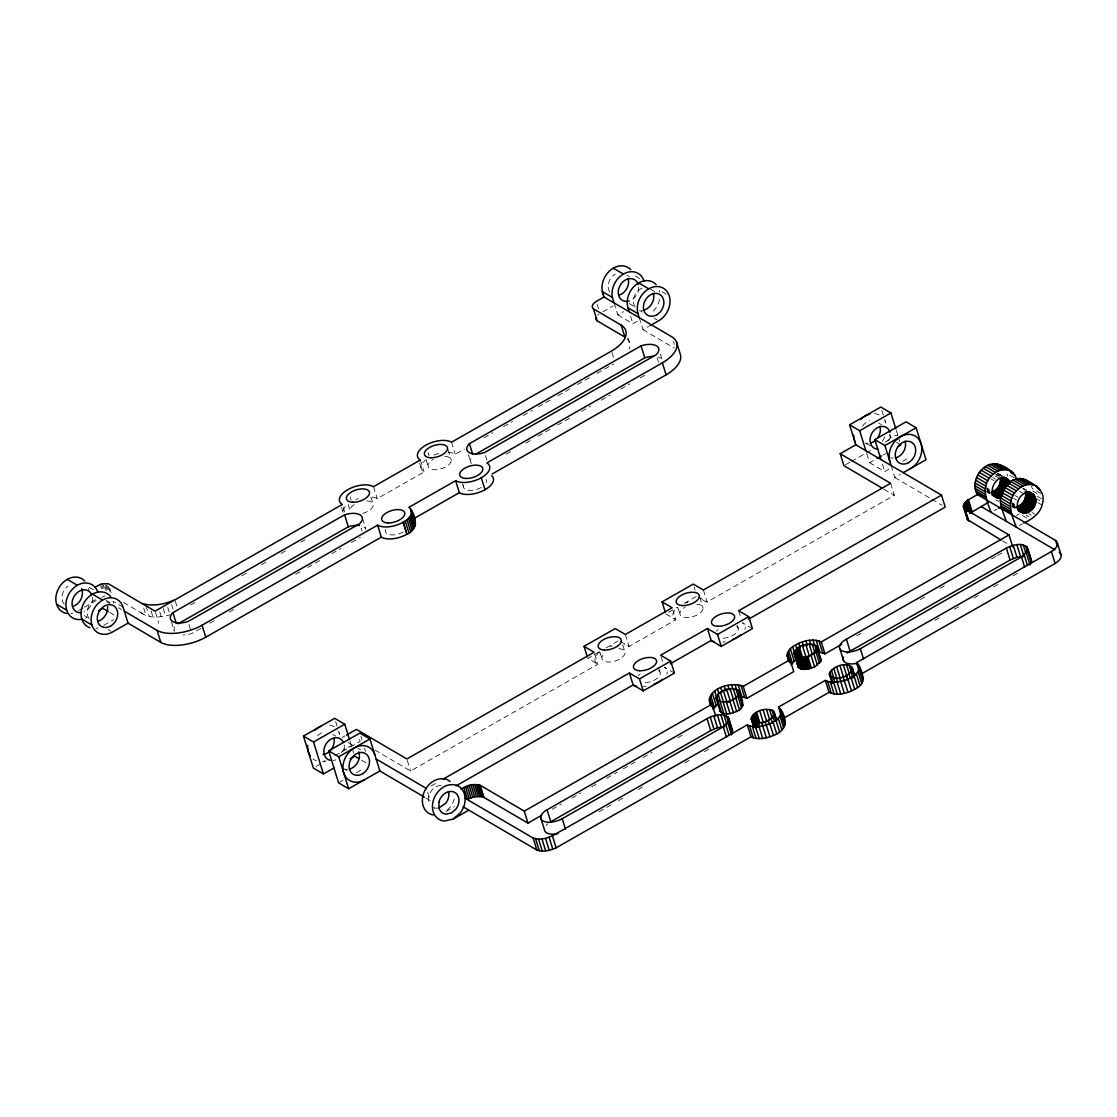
<?xml version="1.0" encoding="UTF-8"?>
<svg xmlns="http://www.w3.org/2000/svg" width="1117" height="1117" viewBox="0 0 1117 1117"><rect width="100%" height="100%" fill="white"/><g stroke="black" fill="none" stroke-linecap="round" stroke-linejoin="round"><path stroke-width="0.75" stroke-dasharray="5 3.75" d="M447.065 810.411L450.416 806.767A19.226 15.261 -59.6 0 0 454.577 797.761M994.13 510.762L997.048 509.087M1016.554 515.44L1019.472 513.764M1019.332 525.562L1022.25 523.887M78.609 610.51L83.007 608.011M84.473 607.173L96.174 600.499M602.831 311.755L613.079 305.918M614.085 302.902L617.799 314.896L623.468 311.657M103.783 625.325L113.711 619.67M617.799 314.896L632.92 323.776L640.013 319.727M639.287 317.703L643.001 329.697L648.67 326.457M190.602 605.009L196.648 601.574M241.914 575.772L247.946 572.323M261.532 564.588L267.563 561.153M281.149 553.418L287.181 549.969M300.766 542.234L306.798 538.785M372.198 497.065A19.226 9.467 -17.2 0 1 377.239 498.643L424.055 471.974A19.226 9.467 -17.2 0 1 425.884 459.659M448.126 452.413A19.226 9.467 -17.2 0 1 455.261 454.186L464.309 449.02M483.926 437.836L492.988 432.684M503.544 426.666L512.605 421.5M523.161 415.482L532.223 410.33M538.254 406.881L551.84 399.146M557.872 395.711L571.457 387.962M577.489 384.527L591.061 376.792M597.106 373.343L613.708 363.891M200.809 628.354L191.775 633.507A15.624 7.693 -17.2 0 1 183.09 634.959M209.856 623.202L217.382 618.916M229.418 612.046L235.45 608.611M295.67 574.292L301.702 570.857M307.72 567.422L321.277 559.701M331.819 553.697L340.853 548.545M351.38 542.541L360.428 537.389M506.308 454.256L512.326 450.821M525.884 443.1L531.915 439.665M537.933 436.23L551.491 428.509M557.509 425.074L571.066 417.353M581.608 411.335L590.642 406.183M601.183 400.179L610.217 395.027M620.759 389.023L629.806 383.871M640.348 377.867L646.366 374.432M342.277 737.471L345.111 735.852M316.195 766.444L326.122 760.775M334.905 755.776L360.163 741.381L358.78 736.885M845.401 464.84L849.855 462.298M851.349 461.461L864.726 453.837M866.206 452.985L872.154 449.592M885.055 442.248L890.724 439.009L889.244 434.22M866.82 453.725L869.598 462.717L875.546 459.324M882.975 455.094L885.949 453.404M338.563 782.849L343.017 780.308M356.393 772.685L363.821 768.454M869.598 462.717L884.72 471.597L890.668 468.205M902.564 461.433L909.992 457.202M891.101 465.524L894.801 477.517L900.484 474.278M599.103 651.867L587.751 658.332L597.832 664.252A19.226 9.467 -17.2 0 1 599.661 651.937M606.196 647.818L618.958 640.544M668.608 612.256L677.125 607.397M684.218 603.362L696.98 596.087M374.991 750.079L410.581 770.967L597.832 664.252L594.593 653.766M890.612 483.298L894.326 495.278L707.075 602.007A19.226 9.467 -17.2 0 0 702.021 600.415M431.092 786.005L438.66 781.691M445.962 811.514L454.479 806.656M552.203 809.294L561.293 804.128M571.89 798.083L580.98 792.902M591.577 786.871L597.637 783.422M606.713 778.242L617.31 772.196M623.37 768.747L636.997 760.984M643.057 757.535L652.133 752.355M677.879 737.681L683.939 734.232M856.753 635.741L862.813 632.292M920.352 599.508L924.89 596.911M940.025 588.282L947.593 583.968M991.505 558.947L996.043 556.364M997.565 555.498L1002.103 552.901M599.033 811.766L612.577 804.045M618.595 800.61L624.612 797.175M638.156 789.454L644.188 786.019M684.819 762.855L690.837 759.42M704.394 751.699L710.412 748.264M934.831 620.382L940.849 616.947M954.407 609.226L960.425 605.791M973.982 598.07L980 594.649M993.558 586.928L999.575 583.493M1013.133 575.772L1019.151 572.351M101.577 597.372L105.152 595.906M141.133 612.786C149.371 618.944 160.694 617.198 170.021 614.909M440.978 785.446C432.991 785.698 427.057 794.466 428.914 802.048A11.952 9.495 -59.6 0 0 429.961 804.491M437.808 808.066L436.188 808.219A11.952 9.495 -59.6 0 1 433.717 807.675L436.607 809.378M989.62 492.29L987.065 491.899L992.078 494.873M1014.822 507.09L1012.267 506.685L1015.158 508.375L1012.197 506.797M1002.466 540.865L1008.316 544.286M1014.264 477.867L1007.059 473.636L1007.548 476.191M1040.918 493.505L1032.276 488.436L1031.424 486.077M1032.75 490.977L1039.955 495.208M1037.19 496.199L1042.957 499.578M997.76 473.273L1002.815 476.219M1023.633 488.59L1026.579 490.181M997.607 473.566L1002.675 476.47M1022.809 488.366L1026.439 490.419M998.347 473.929L1001.781 476.289M998.193 474.278L1001.069 475.968M996.406 474.32L999.296 476.01M995.512 474.474L998.389 476.163M1036.939 498.95L1039.815 500.639M995.149 475.94L999.478 478.481M1019.486 491.187L1023.814 493.728M1037.749 502.552L1042.077 505.093M992.622 477.531L995.498 479.235M991.128 478.984L994.018 480.673M1015.074 495.473L1017.964 497.177M639.734 278.594L633.967 275.201A19.226 15.261 -59.6 0 1 634.456 277.198M666.374 294.232L659.184 290.001A19.226 15.261 -59.6 0 1 659.686 292.165M1013.719 498.336L1016.596 500.025M1031.982 512.438L1034.873 514.127M626.707 275.131L629.583 276.834M650.471 289.094L654.799 291.621M878.521 422.952L881.397 424.642M986.479 487.682L989.355 489.372M1011.681 502.482L1014.557 504.172M986.618 488.632L989.494 490.321M1011.82 503.432L1014.697 505.121M1028.45 513.499L1031.326 515.188M986.842 489.539L989.732 491.229M1012.058 504.339L1014.934 506.029M987.163 490.391L990.039 492.08M1012.365 505.191L1015.255 506.881M987.554 491.201L990.444 492.89M1012.77 505.987L1018.522 509.38M986.59 491.089L989.48 492.779M1011.793 505.889L1014.683 507.579M987.135 491.745L990.025 493.449M1012.351 506.546L1015.227 508.235M986.995 491.997L989.871 493.686M1026.174 515.077L1029.064 516.766M995.708 499.816L998.584 501.505M1022.348 515.454L1026.677 517.995M896.49 442.388L900.805 444.929M629.08 303.461L633.395 306.002A19.226 15.261 -59.6 0 0 635.405 304.704M654.283 318.261L657.159 319.951M639.552 310.4L642.429 312.09M866.15 443.421L871.916 446.8M643.001 329.697L674.277 348.057M894.801 477.517L930.391 498.405M931.871 499.271L942.245 505.373M883.952 489.19L894.326 495.278M698.432 596.925L707.075 602.007L703.361 590.013M752.439 628.634L742.358 622.714A19.226 9.467 -17.2 0 1 744.913 629.499M665.774 613.875L675.855 619.781A19.226 9.467 -17.2 0 1 677.684 607.48M620.41 641.395L629.039 646.464L675.855 619.781L673.076 610.79M674.417 673.104L664.336 667.184A19.226 9.467 -17.2 0 1 666.891 673.97M123.624 602.51L145.252 615.216M93.577 589.846L87.81 586.467L89.039 590.46M123.093 607.173L113.012 601.267L114.255 605.26M106.003 600.415L110.122 602.831M118.57 607.788L121.46 609.491M348.057 742.512L356.435 747.427M357.803 748.236L360.554 749.842M106.771 601.728L109.648 603.417M332.88 734.455L335.756 736.145M109.717 612.409L115.219 615.635M361.517 760.216L367.018 763.456M425.814 797.971L430.268 800.582L426.554 788.588M84.347 615.565L87.238 617.268A19.226 15.261 -59.6 0 1 85.157 618.287M108.126 629.527L111.002 631.217M344.176 768.929L347.066 770.618M1023.549 488.729L1024.582 490.14M998.891 474.599L999.771 476.135M884.748 419.685L885.781 423.022M896.351 430.548L897.845 435.337M898.333 436.942L899.813 441.732M882.402 464.1L884.72 471.597M673.453 341.439L674.375 344.441M660.468 354.215L662.325 360.205A15.624 7.693 -17.2 0 0 658.318 357.021M738.644 610.734L740.962 618.218M657.145 357.719L658.527 362.215M737.415 625.646L738.351 628.648M630.602 316.279L632.92 323.776M627.977 337.809L629.374 342.305M699.814 597.441L703.068 607.927M694.202 587.095L695.137 590.083M597.12 304.438L598.517 308.934M611.962 352.539L613.819 358.529M678.005 607.857L679.862 613.861M661.082 656.698L662.94 662.688M658.471 667.114L660.329 673.104M625.338 634.484L629.039 646.464A19.226 9.467 -17.2 0 0 623.998 644.872M622.714 644.9L625.031 652.398M599.983 652.328L601.84 658.318M485.448 455.554L486.844 460.05M468.386 454.689L470.704 462.173M451.547 442.192L455.261 454.186M462.424 483.759L463.346 486.761M448.001 449.62L451.254 460.106M428.188 452.664L429.11 455.652M426.205 460.05L428.062 466.04M420.341 459.981L424.055 471.974M419.531 463.038L421.388 469.028M373.525 486.663L377.239 498.643M370.914 497.079L373.232 504.577M362.592 518.693L365.845 529.179A15.624 7.693 -17.2 0 0 361.838 525.995M361.112 528.187L362.048 531.175M350.166 497.121L351.087 500.123M348.183 504.507L350.04 510.511A12.022 5.92 -17.2 0 1 355.332 503.837M343.24 507.439L344.636 511.935M341.509 507.495L343.352 513.485A19.226 9.467 -17.2 0 1 347.862 504.13M407.328 760.482L410.581 770.967M360.903 736.424L361.936 739.761M364.505 748.083L365.538 751.406M349.9 740.864L351.869 747.189M352.33 748.697L353.712 753.193M335.659 721.498L338.13 729.485M338.619 731.09L339.61 734.288A19.226 15.261 -59.6 0 0 338.842 732.277M188.996 624.515L190.853 630.505M175.341 601.295L177.198 607.285M171.613 604.506L172.995 609.002M167.704 607.425L169.561 613.415M171.459 622.127L174.252 631.119A15.624 7.693 -17.2 0 1 175.229 626.316M163.264 608.486L165.581 615.97M159.801 612.172L161.183 616.668M155.542 612.479L158.768 623.146M151.074 610.901L152.931 616.891M146.02 605.931L149.259 616.416M143.702 608.067L146.02 615.551M109.689 588.226L111.072 592.722M108.293 586.495L110.611 593.979M106.785 584.861L108.642 590.851M105.64 584.833L107.497 590.823M104.886 586.411L106.283 590.907M102.708 583.619L105.026 591.116M101.438 583.926L103.295 589.916M100.656 585.825L101.577 588.813M881.816 410.204L884.259 418.107M545.948 825.7A14.423 7.093 -17.2 0 1 548.014 823.648M610.091 646.492A19.226 9.467 -17.2 0 1 612.507 645.794M685.768 602.873A19.226 9.467 -17.2 0 1 688.114 602.021M725.254 641.716A19.226 9.467 -17.2 0 1 722.853 642.08M646.017 686.383A19.226 9.467 -17.2 0 1 643.448 686.676M884.846 420.704A19.226 15.261 -59.6 0 1 885.725 422.854M884.706 436.929A19.226 15.261 -59.6 0 1 882.262 441.313M874.388 413.653A19.226 15.261 -59.6 0 1 880.545 415.733M324.754 760.914A19.226 15.261 -59.6 0 1 322.604 761.347M316.474 760.775A19.226 15.261 -59.6 0 1 312.969 758.876M329.585 725.087A19.226 15.261 -59.6 0 1 335.044 727.488M344.19 745.053A12.022 9.536 -59.6 0 1 343.659 750.945M335.728 759.797A12.022 9.536 -59.6 0 1 333.061 760.468M347.569 769.404A12.022 9.536 -59.6 0 1 345.013 769.124M341.299 752.649A12.022 9.536 -59.6 0 1 350.864 746.547M893.181 458.152A12.022 9.536 -59.6 0 1 890.668 457.705M887.82 440.838A12.022 9.536 -59.6 0 1 897.579 435.281M890.472 435.058A12.022 9.536 -59.6 0 1 890.249 438.018M658.485 670.521A12.022 5.92 -17.2 0 1 657.341 678.214A12.022 5.92 -17.2 0 1 643.434 682.738M638.393 675.645A12.022 5.92 -17.2 0 1 640.111 673.942M736.508 626.051A12.022 5.92 -17.2 0 1 735.363 633.744A12.022 5.92 -17.2 0 1 721.456 638.268M716.416 631.189A12.022 5.92 -17.2 0 1 718.147 629.471M696.757 604.227A12.022 5.92 -17.2 0 1 700.722 612.465A12.022 5.92 -17.2 0 1 682.948 617.017A12.022 5.92 -17.2 0 1 685.168 607.201M618.734 648.698A12.022 5.92 -17.2 0 1 623.272 656.363A12.022 5.92 -17.2 0 1 606.433 661.85A12.022 5.92 -17.2 0 1 604.828 653.222M867.979 443.351A12.022 9.536 -59.6 0 1 865.466 442.918M862.617 426.052A12.022 9.536 -59.6 0 1 869.71 420.83M317.549 735.935A12.022 9.536 -59.6 0 1 325.047 731.803M659.561 299.188A19.226 15.261 -59.6 0 1 650.513 313.584M644.034 309.981A12.022 9.536 -59.6 0 1 641.381 310.331M634.959 306.854A12.022 9.536 -59.6 0 1 643.113 287.809M433.954 455.052A19.226 9.467 -17.2 0 1 438.73 453.502M92.39 597.232A12.022 9.536 -59.6 0 1 83.915 611.976M72.94 613.093A19.226 15.261 -59.6 0 1 70.804 613.526M98.156 627.894A19.226 15.261 -59.6 0 1 96.006 628.326M89.109 618.553A12.022 9.536 -59.6 0 1 96.383 599.229M355.932 499.522A19.226 9.467 -17.2 0 1 358.292 498.671M485.993 479.375A12.022 5.92 -17.2 0 1 486.3 482.474M481.245 487.487A12.022 5.92 -17.2 0 1 468.344 490.335A12.022 5.92 -17.2 0 1 463.597 485.099M609.742 292.054A12.022 9.536 -59.6 0 1 615.272 274.112M638.673 287.237A12.022 9.536 -59.6 0 1 628.913 301.101M403.223 531.957A12.022 5.92 -17.2 0 1 390.322 534.806A12.022 5.92 -17.2 0 1 385.574 529.57M366.935 500.877A12.022 5.92 -17.2 0 1 372.98 506.224A12.022 5.92 -17.2 0 1 362.215 513.527M444.957 456.406A12.022 5.92 -17.2 0 1 448.908 464.644A12.022 5.92 -17.2 0 1 431.148 469.196A12.022 5.92 -17.2 0 1 433.354 459.38M64.269 604.199A12.022 9.536 -59.6 0 1 68.011 586.076M597.539 315.357A10.611 5.222 -17.2 0 1 599.019 314.045M626.874 338.619A34.25 16.867 -17.2 0 1 629.122 349.021M471.514 463.485A15.624 7.693 -17.2 0 1 471.681 457.37"/><path stroke-width="1.5" d="M124.336 611.181L157.106 630.407A34.25 16.867 -17.2 0 0 202.051 625.213L377.602 525.158A19.226 9.467 -17.2 0 0 403.125 522.281C408.305 520.103 415.845 511.823 408.822 507.369L455.624 480.701A19.226 9.467 -17.2 0 0 481.315 477.727A19.226 9.467 -17.2 0 0 486.844 462.913L662.395 362.857A34.25 16.867 -17.2 0 0 672.057 336.943L604.004 296.996L602.314 291.537A19.324 15.345 -59.6 0 1 613.233 268.22L613.415 268.122A19.226 15.261 -59.6 0 1 630.798 269.672M92.46 594.174L102.541 600.094A19.226 15.261 -59.6 0 1 123.093 607.173L128.05 623.16L160.806 642.401A34.25 16.867 -17.2 0 0 205.765 637.193L381.316 537.151A19.226 9.467 -17.2 0 0 406.839 534.275C417.325 529.779 417.172 519.405 411.489 510.315M1001.516 477.839L1010.159 482.921C1000.497 464.072 980.265 499.243 1001.502 497.973L991.421 492.052C997.383 490.517 1001.432 483.912 1000.315 477.908L1008.958 482.977M1026.705 512.773L1016.624 506.853C1022.879 505.247 1027.068 498.014 1025.294 491.787L1035.375 497.707C1038.601 507.216 1026.034 518.204 1017.964 510.176L1022.348 512.605M728.884 720.8L728.172 717.184C722.001 712.506 713.218 715.383 707.033 718.65L547.079 809.797A14.423 7.093 -17.2 0 0 542.946 820.911A14.423 7.093 -17.2 0 0 562.214 818.677L723.271 726.86L728.884 720.8L732.584 732.766L731.537 734.846L727.823 722.881M732.584 732.766L728.996 718.859M1057.408 546.422L1055.551 540.433L977.431 494.608C971.692 485.155 976.607 472.268 985.445 466.571C996.573 459.241 1012.407 469.028 1017.14 479.556M991.212 512.452C986.576 501.142 980.698 486.286 991.24 476.107C996.546 469.838 1007.255 466.85 1013.608 473.273M1006.333 521.332C1002.619 510.651 995.973 497.61 1004.546 487.221C1008.93 480.952 1017.392 476.414 1024.945 479.556C1033.77 484.317 1045.694 490.181 1042.706 502.329C1041.379 512.605 1032.485 519.112 1023.717 523.049M1016.414 527.238C1011.779 515.942 1005.9 501.072 1016.442 490.908C1021.762 484.638 1032.471 481.65 1038.824 488.073M817.225 647.637C815.228 655.833 801.266 660.775 794.494 655.023C793.461 645.486 809.937 641.577 816.443 646.059L820.925 659.602L820.702 661.446L814.67 666.975L804.743 669.432L800.261 668.65L798.194 666.989L792.721 646.715C800.805 641.298 811.905 637.807 821.26 641.898L824.96 653.864L841.618 644.369M774.486 712.814C772.866 721.079 756.544 727.111 751.35 719.125C752.998 710.286 766.834 706.977 773.718 711.236L776.804 720.283M852.299 670.186L852.508 668.343C847.175 660.845 831.983 666.067 829.331 674.054L829.777 675.743C836.465 681.035 848.04 677.028 852.299 670.186L857.577 687.527C849.478 692.945 838.392 696.436 829.037 692.345L825.337 680.393L778.521 707.061L781.3 716.039M1027.542 550.932L1027.179 547.218C1021.399 542.136 1012.505 545.054 1006.361 548.056L846.407 639.217A14.395 7.093 -17.2 0 0 841.338 650.401A14.395 7.093 -17.2 0 0 860.355 648.726L1021.483 556.95L1027.542 550.932L1031.242 562.898L1031.536 560.916L1027.835 548.95M710.747 705.693C703.989 689.007 731.188 680.923 743.238 686.355L746.938 698.32L793.754 671.652L790.054 659.686C784.274 656.447 788.434 649.2 792.721 646.715M781.188 710.007C788.239 721.442 785.628 730.951 773.467 735.475C766.485 738.267 758.122 740.222 751.015 736.815L556.126 847.817L549.271 850.386L542.331 851.196L536.858 850.051L468.819 810.146L453.209 819.04L444.748 821.037A19.226 15.261 -59.6 0 1 433.033 811.124C429.459 797.733 442.527 780.881 456.811 785.363A19.226 15.261 -59.6 0 1 464.546 794.424L465.091 798.222L533.158 838.085L538.617 839.23L545.571 838.42L552.412 835.851L747.315 724.849C757.019 730.56 789.342 721.051 778.521 707.061M825.337 680.393C835.041 686.103 867.364 676.595 856.544 662.604L1051.418 551.547A15.443 7.61 -17.2 0 0 1055.551 540.433M857.577 687.527C866.317 682.766 862.394 672.616 859.21 665.537M1001 540L967.406 519.545L963.413 506.671L963.664 504.647L967.238 500.416L977.431 494.608M967.364 516.612L967.406 519.545M716.011 697.804C718.901 689.845 730.616 686.536 737.946 690.083C741.883 696.533 746.868 708.052 736.648 711.445C731.677 713.554 724.556 715.732 720.172 711.459L716.011 697.804L716.458 699.493C723.062 704.925 738.365 700.638 739.049 691.535M718.399 703.152L713.163 709.323L709.463 697.357M791.199 664.852L796.421 658.681M969.696 513.415L988.419 502.329M453.209 819.04L460.497 812.687A19.226 15.261 -59.6 0 0 465.161 798.92L465.091 798.222M460.818 788.965L470.913 784.762L480.226 785.279L524.278 811.137L527.978 823.103L541.605 815.34M998.5 508.249L1001.418 506.573M604.004 296.996L596.199 301.436A10.611 5.222 -17.2 0 0 593.434 308.837L621.164 325.117A34.25 16.867 -17.2 0 1 611.502 351.045L451.547 442.192A19.226 9.467 -17.2 0 0 425.87 445.166A19.226 9.467 -17.2 0 0 420.341 459.981L373.525 486.663A19.226 9.467 -17.2 0 0 347.834 489.637A19.226 9.467 -17.2 0 0 342.319 504.451L155.068 611.167L108.293 583.73L101.438 583.926L94.722 587.235M98.589 610.79L102.834 608.374L108.335 611.599M128.05 623.16L112.44 632.054A19.226 15.261 -59.6 0 1 91.887 624.962L81.806 619.041M650.094 325.647L658.597 320.802A19.226 15.261 -59.6 0 0 669.265 295.921A19.226 15.261 -59.6 0 0 648.712 288.828L638.631 282.908M172.953 612.633L344.595 514.811A15.624 7.693 -17.2 0 1 359.967 514.797A15.624 7.693 -17.2 0 1 359.716 523.691L188.075 621.513A15.624 7.693 -17.2 0 1 172.702 621.513A15.624 7.693 -17.2 0 1 172.953 612.633L176.193 623.118M469.405 443.686L641.088 345.837A15.624 7.693 -17.2 0 1 656.447 345.837A15.624 7.693 -17.2 0 1 656.21 354.717L484.527 452.567A15.624 7.693 -17.2 0 1 469.154 452.567A15.624 7.693 -17.2 0 1 469.405 443.686L472.645 454.172M178.161 623.761L348.309 526.805A15.624 7.693 -17.2 0 1 359.576 525.507M476.121 453.963L644.802 357.831A15.624 7.693 -17.2 0 1 653.487 356.365M414.03 518.497L459.338 492.681A19.226 9.467 -17.2 0 0 483.982 490.279A19.226 9.467 -17.2 0 0 491.731 475.744M492.066 474.041L666.109 374.851A34.25 16.867 -17.2 0 0 680.267 354.117L676.553 342.137M333.843 768.049L323.441 773.969L313.36 768.049L303.461 736.089L334.667 718.301L344.748 724.221L349.384 739.203M748.418 619.265L945.219 507.104L941.505 495.124L855.804 444.803L849.618 424.823L880.824 407.035L890.919 412.955L895.862 428.942M303.461 736.089L313.542 742.009L344.748 724.221M849.618 424.823L859.699 430.743L890.919 412.955M346.521 735.042L356.463 729.387L406.867 758.974L594.118 652.258L584.037 646.338L615.258 628.564L625.338 634.484L672.155 607.802L662.06 601.881L693.28 584.093L703.361 590.013L890.612 483.298L840.207 453.697L855.804 444.803M379.85 770.981L348.644 788.77L338.563 782.849L328.663 750.875L359.869 733.101L369.95 739.007L379.85 770.981L424.334 797.091M881.006 459.604L874.82 439.623L906.041 421.835L916.122 427.755L926.021 459.729L903.318 472.659M328.663 750.875L338.744 756.795L369.95 739.007M874.82 439.623L884.915 445.543L916.122 427.755M350.193 758.722L354.647 756.181L358.766 758.611M877.027 458.487L881.495 455.945M897.831 446.618L900.805 444.929M443.212 779.094L629.416 672.979L639.496 678.899L643.21 690.892L674.417 673.104L670.703 661.11L660.622 655.19L707.438 628.508L717.519 634.428L721.233 646.422L752.439 628.634L748.725 616.64L738.644 610.734L941.505 495.124M639.496 678.899L670.703 661.11M717.519 634.428L748.725 616.64M456.001 785.907L633.13 684.972A19.226 9.467 -17.2 0 0 636.564 686.271M670.368 663.735L711.152 640.502A19.226 9.467 -17.2 0 0 714.294 641.73M524.278 811.137L712.018 704.143L715.732 716.109M743.238 686.355L790.054 659.686M821.26 641.898L1009 534.903L1012.7 546.869M720.884 714.754L724.584 726.72L717.477 727.739L710.733 730.616L550.779 821.763L547.079 809.797M847.231 652.998A14.395 7.093 -17.2 0 1 850.121 651.183L1010.061 560.022L1016.931 557.299L1023.982 556.475M782.221 719.027L829.037 692.345M861.752 673.705L1055.118 563.513A15.443 7.61 -17.2 0 0 1059.265 552.398M644.048 281.121L644.006 280.953A19.226 15.261 -59.6 0 0 623.495 274.028L623.314 274.14A19.324 15.345 -59.6 0 0 612.395 297.457L614.085 302.902M527.978 823.103L482.949 796.84L474.613 796.728L467.423 799.255L463.709 787.303M174.88 599.801C164.771 604.143 153.113 606.754 142.306 603.571M438.827 807.968L445.99 803.025A11.952 9.495 -59.6 0 0 448.503 791.66M728.158 702.118L730.378 701.336L726.664 689.371M824.96 653.864L819.906 652.258L816.206 640.292M746.938 698.32L741.883 696.729L738.183 684.763M963.413 506.671L965.102 509.157L1009 534.903M999.729 464.756L1011.834 471.793M1024.945 479.556L1037.037 486.593M997.523 464.03L1007.604 469.95M1022.725 478.83L1032.82 484.75M1010.787 472.561L1015.116 475.088M1037.442 488.199L1040.318 489.888M995.177 463.723L1005.258 469.643M1020.379 478.523L1030.46 484.429M992.734 463.82L1002.815 469.74M1017.936 478.621L1028.017 484.541M990.262 464.337L1000.343 470.257M1015.465 479.137L1025.546 485.057M987.819 465.258L997.9 471.179M1013.021 480.059L1023.102 485.979M1004.937 477.573L1007.813 479.263M1029.469 491.871L1033.63 494.649L1035.375 497.707M1004.113 477.322L1008.428 479.849M1029.316 492.108L1033.63 494.649M985.445 466.571L995.526 472.491M1003.22 477.141L1008.972 480.519M1010.648 481.357L1020.729 487.277M1028.422 491.941L1034.188 495.32M1003.694 477.881L1009.447 481.259M1027.458 491.829L1034.663 496.06M1002.647 477.825L1009.852 482.055M1026.411 491.787L1035.054 496.856M1025.518 492.695L1035.599 498.615M983.211 468.218L993.292 474.139M1008.414 483.019L1018.495 488.939M1000.455 478.844L1009.098 483.926M1025.657 493.644L1035.738 499.564M1000.511 479.821L1007.716 484.052M1025.713 494.622L1035.794 500.542M1000.483 480.813L1007.674 485.043M1025.685 495.613L1035.766 501.533M981.159 470.187L991.24 476.107M1006.361 484.987L1016.442 490.908M1000.357 481.832L1007.562 486.049M1025.56 496.618L1035.641 502.538M1000.148 482.837L1005.914 486.216M1025.35 497.637L1035.431 503.544M999.855 483.843L1005.621 487.221M1025.057 498.629L1035.138 504.549M979.344 472.435L989.425 478.341M1004.546 487.221L1014.627 493.142M999.478 484.82L1005.244 488.199M1024.68 499.62L1034.761 505.54M999.031 485.769L1004.783 489.162M1024.233 500.57L1034.314 506.49M998.5 486.691L1004.253 490.084M1023.703 501.491L1033.784 507.411M977.794 474.879L987.875 480.799M1002.996 489.679L1013.077 495.599M997.9 487.57L1003.652 490.949M1023.102 502.371L1033.183 508.291M997.23 488.394L1002.996 491.773M1022.446 503.195L1032.527 509.101M996.518 489.148L1002.27 492.527M1021.72 503.949L1031.801 509.869M976.551 477.504L986.632 483.424M1001.767 492.304L1011.848 498.224M995.75 489.846L1002.954 494.063M1020.952 504.633L1031.033 510.553M994.94 490.461L1002.131 494.677M1020.142 505.247L1030.223 511.167M994.088 490.991L1001.293 495.222M1019.29 505.792L1029.371 511.712M975.658 480.226L985.739 486.146M1000.86 495.026L1010.941 500.947M613.233 268.22L623.495 274.028M993.208 491.438L1001.851 496.507M1018.425 506.238L1028.506 512.158M992.315 491.787L1000.958 496.87M1017.531 506.587L1027.612 512.508M975.113 482.991L985.194 488.911M1000.315 497.791L1010.396 503.697M991.952 493.072L1000.595 498.14M1017.168 507.858L1025.811 512.94M992.496 493.979L999.701 498.21M1017.713 508.78L1024.903 512.996M993.069 494.789L998.821 498.168M1018.271 509.589L1024.024 512.968M992.203 494.663L997.97 498.042M1018.858 510.301L1023.172 512.843M992.078 494.873L997.146 497.819M974.932 485.727L985.012 491.648M1000.134 500.528L1010.229 506.448M975.127 488.38L985.208 494.3M1000.343 503.181L1010.424 509.101M975.699 490.894L985.78 496.814M1000.902 505.694L1010.983 511.614M976.453 492.834L986.534 498.754M1001.656 507.635L1011.737 513.555M981.117 506.532L1054.825 549.801M612.395 297.457L602.314 291.537L603.403 295.083M656.098 284.57A19.226 15.261 -59.6 0 0 635.671 284.961A19.226 15.261 -59.6 0 0 627.963 307.789L638.044 313.709L639.287 317.703M596.017 318.052A10.611 5.222 -17.2 0 0 597.148 320.83L624.878 337.111L621.164 325.117M882.458 488.324L843.907 465.691L840.207 453.697M721.233 646.422L711.152 640.502L707.438 628.508M643.21 690.892L633.13 684.972L629.416 672.979M463.052 806.767L468.819 810.146M376.136 759.002L426.554 788.588M67.257 579.374L77.338 585.294M56.604 604.255L66.685 610.175M1033.016 494.063C1023.158 487.026 1011.332 504.968 1020.84 511.865M709.351 701.211L712.018 704.143M413.709 520.215L415.203 522.309M861.919 675.897L862.91 677.502M784.888 721.973L780.183 708.387M820.925 659.602L816.443 646.059M732.696 730.825L728.172 717.184M1031.536 560.916L1027.179 547.218M855.217 442.904L853.835 437.92A19.352 15.359 -59.6 0 1 853.723 435.183M884.915 445.543L891.101 465.524M859.699 430.743L865.884 450.723M662.395 362.857L666.109 374.851M641.088 345.837L644.802 357.831M627.963 307.789L629.206 311.783M593.434 308.837L597.148 320.83M662.06 601.881L665.313 612.367M584.037 646.338L587.291 656.838M481.315 477.727L485.029 489.707M455.624 480.701L459.338 492.681M410.888 509.212L415.482 523.51M411.726 512.815L415.44 524.808M410.456 509.715L411.852 514.211M411.377 514.169L415.091 526.149M410.707 515.551L414.421 527.531M409.744 516.948L413.458 528.941M408.501 518.33L412.215 530.324M406.993 519.684L410.693 531.664M405.248 520.969L408.962 532.963M403.293 522.184L407.007 534.177M403.125 522.281L406.839 534.275M377.602 525.158L381.316 537.151M344.595 514.811L348.309 526.805M338.744 756.795L348.644 788.77M313.542 742.009L323.441 773.969M202.051 625.213L205.765 637.193M157.106 630.407L160.806 642.401M1057.282 542.708L1060.996 554.674M1051.418 551.547L1055.118 563.513M1025.615 545.836L1027.472 551.812M1026.314 553.027L1030.014 564.993M1023.27 544.914L1026.048 553.878M1024.247 555.079L1027.486 565.537M1020.282 544.51L1023.521 554.981M1021.483 556.95L1024.722 567.422M1016.847 544.649L1020.561 556.615M1013.231 545.333L1016.931 557.299M1009.656 546.492L1013.356 558.458M1006.361 548.056L1010.061 560.022M968.425 499.634L972.125 511.6M967.238 500.416L970.938 512.382M965.996 501.449L969.235 511.921M964.976 502.51L967.755 511.474M964.18 503.585L966.498 511.069M965.102 509.157L968.802 521.122M963.664 504.647L965.507 510.637M963.399 505.694L967.964 520.368M860.355 648.726L863.595 659.198M859.518 667.394L863.218 679.345M858.205 663.931L861.444 674.389M859.099 669.39L862.799 681.356M856.544 662.604L858.861 670.074M857.996 671.471L861.696 683.436M846.407 639.217L850.121 651.183M856.222 673.551L859.922 685.517M852.508 668.343L854.826 675.827M851.726 666.765L854.505 675.743M851.266 666.332L853.123 672.322M849.283 665.327L851.587 672.811M851.098 672.141L852.941 678.131M851.028 677.419L854.728 689.384M846.574 664.852L849.353 673.83M849.018 674.054L850.414 678.536M839.942 648.949L843.642 660.915M843.377 664.964L847.091 676.93M847.789 679.038L851.489 691.004M846.253 675.729L847.649 680.211M839.984 665.62L843.684 677.586M844.284 680.379L847.985 692.345M843.028 677.042L844.41 681.524M836.661 666.793L840.361 678.759M839.621 677.879L844.354 693.336M833.715 668.357L836.954 678.829M836.326 678.173L837.722 682.655M837.038 681.984L840.738 693.936M831.383 670.2L834.162 679.178M833.436 677.879L834.818 682.375M833.561 682.194L837.275 694.146M829.875 672.155L833.031 683.032M829.331 674.054L832.095 683.213M818.984 640.907L822.684 652.873M830.378 681.984L834.092 693.95M827.599 681.384L831.299 693.35M817.002 649.48L820.702 661.446M814.74 644.9L817.058 652.37M813.022 640.097L814.419 644.579M815.801 651.434L819.515 663.4M812.254 644.244L815.033 653.208M809.56 640.306L810.942 644.788M813.734 653.333L817.435 665.299M809.197 644.146L812.436 654.618M810.97 655.009L814.67 666.975M805.929 640.921L807.326 645.403M805.832 644.621L809.532 656.587M807.745 656.321L811.445 668.287M802.313 641.912L803.695 646.394M806.614 656.656L810.314 668.622M802.453 645.64L806.153 657.606M805.469 656.95L809.183 668.915M804.338 657.173L808.038 669.139M798.809 643.238L800.191 647.72M803.207 657.327L806.907 669.292M799.353 647.078L803.053 659.044M802.118 657.438L805.818 669.404M798.418 647.637L801.657 658.108M801.043 657.466L804.743 669.432M797.566 648.237L800.805 658.709M800.023 657.438L803.723 669.404M795.569 644.858L799.563 657.829M799.06 657.341L802.76 669.306M796.1 649.494L798.878 658.458M798.152 657.187L801.852 669.153M795.499 650.136L797.803 657.62M797.315 656.964L801.015 668.929M794.997 650.792L796.84 656.768M796.561 656.684L800.261 668.65M794.592 651.448L796.449 657.424M795.904 656.349L799.604 668.315M795.332 655.958L799.032 667.924M794.117 652.733L798.557 667.477M794.047 653.361L798.194 666.989M790.361 648.726L794.075 660.692M788.602 650.806L792.302 662.772M787.485 652.887L790.724 663.358M788.379 658.346L789.3 661.334M787.08 654.897L789.384 662.367M787.373 656.74L788.77 661.222M781.495 711.85L785.195 723.816M781.076 713.861L784.776 725.827M779.973 715.941L783.673 727.907M778.2 718.022L781.9 729.987M773.718 711.236L776.497 720.214M774.263 714.657L779.554 731.998M772.001 710.077L773.858 716.053M773.076 716.611L774.458 721.093M769.515 709.421L772.294 718.399M773.006 721.889L776.706 733.855M770.995 718.51L772.392 723.006M766.457 709.323L769.697 719.795M769.767 723.509L773.467 735.475M768.231 720.2L769.627 724.682M763.093 709.812L766.807 721.777M766.262 724.835L769.962 736.801M765.005 721.498L766.388 725.994M759.714 710.817L763.428 722.783M761.599 722.35L766.332 737.792M756.614 712.255L759.853 722.727M755.692 712.828L758.932 723.299M758.303 722.629L759.7 727.125M759.015 726.441L762.716 738.407M754.827 713.414L758.066 723.886M757.284 722.601L758.666 727.097M754.059 714.042L756.837 723.02M756.321 722.517L757.703 727.013M753.361 714.685L756.139 723.648M755.413 722.364L756.795 726.846M752.76 715.327L755.078 722.811M754.575 722.141L756.432 728.13M752.258 715.983L754.115 721.959M755.539 726.65L759.253 738.616M753.835 721.861L755.678 727.851M751.853 716.625L753.71 722.601M753.165 721.526L755.022 727.516M751.559 717.282L753.417 723.271M752.593 721.135L754.45 727.125M751.378 717.924L753.975 726.678M740.962 685.363L744.662 697.329M751.308 718.538L753.612 726.204M751.35 719.125L753.807 727.167M752.355 726.455L756.055 738.421M749.577 725.841L753.277 737.806M739.161 693.308L742.875 705.274M737.946 690.083L742.679 705.888M735 684.553L736.382 689.049M747.315 724.849L751.015 736.815M735.963 689.077L738.281 696.561M737.779 695.891L741.493 707.857M733.255 688.603L736.494 699.074M731.537 684.763L732.92 689.259M735.712 697.804L739.412 709.77M730.071 688.714L733.311 699.172M732.947 699.479L736.648 711.445M727.907 685.377L729.303 689.873M729.722 700.792L733.422 712.758M724.277 686.369L725.673 690.865M723.355 690.543L727.055 702.509M726.315 701.63L730.015 713.595M720.786 687.709L722.168 692.191M720.395 692.107L723.634 702.579M723.02 701.923L726.72 713.889M726.455 715.885L728.773 723.369M717.547 689.329L718.929 693.811M718.077 693.95L720.381 701.434M720.116 701.63L723.83 713.595M723.97 715.062L726.748 724.039M725.91 724.947L729.15 735.419M716.569 695.905L718.426 701.895M717.868 700.806L721.582 712.772M714.698 691.186L717.477 700.164M723.271 726.86L726.511 737.332M712.339 693.196L716.053 705.148M717.407 715.006L721.107 726.972M710.58 695.277L714.28 707.243M710.356 702.816L711.278 705.818M709.058 699.354L710.901 705.344M713.777 715.774L717.477 727.739M710.23 717.016L713.931 728.982M707.033 718.65L710.733 730.616M562.214 818.677L565.453 829.135M552.412 835.851L556.126 847.817M549.103 837.331L552.817 849.297M540.726 817.798L544.44 829.763A14.423 7.093 -17.2 0 0 557.844 833.659M545.571 838.42L549.271 850.386M542.01 839.062L545.71 851.028M538.617 839.23L542.331 851.196M535.615 838.895L539.316 850.861M533.158 838.085L536.858 850.051M480.226 785.279L483.94 797.245M479.249 784.874L482.949 796.84M477.839 784.539L481.539 796.505M476.275 784.357L479.975 796.323M474.571 784.343L478.271 796.309M472.77 784.469L476.47 796.435M470.913 784.762L474.613 796.728M469.042 785.195L472.742 797.161M467.185 785.782L470.899 797.747M465.398 786.48L469.112 798.446M719.725 709.77L720.172 711.459M857.102 663.275A14.395 7.093 -17.2 0 1 843.642 657.117M433.298 814.977A19.226 15.261 -59.6 0 1 422.952 805.203C419.378 791.813 432.447 774.961 446.73 779.443A19.226 15.261 -59.6 0 1 450.151 781.481M740.529 635.028A19.226 9.467 -17.2 0 1 732.459 639.622M662.507 679.485A19.226 9.467 -17.2 0 1 653.85 684.316M860.565 419.531A19.352 15.359 -59.6 0 1 869.808 414.086M364.24 779.875A19.226 15.261 -59.6 0 1 343.687 772.782A19.226 15.261 -59.6 0 1 354.354 747.901A19.226 15.261 -59.6 0 1 374.907 754.994M310.219 755.902A19.226 15.261 -59.6 0 1 307.706 745.276M315.189 730.043A19.226 15.261 -59.6 0 1 321.137 726.162M330.464 760.384A12.022 9.536 -59.6 0 1 326.653 743.07A12.022 9.536 -59.6 0 1 343.422 742.428M358.78 751.881A12.022 9.536 -59.6 0 1 350.235 768.887M889.858 461.53A19.226 15.261 -59.6 0 1 900.511 436.649A19.226 15.261 -59.6 0 1 921.064 443.742A19.226 15.261 -59.6 0 1 910.411 468.623M905.133 441.159A12.022 9.536 -59.6 0 1 895.848 457.802M878.06 449.271A12.022 9.536 -59.6 0 1 872.698 431.972A12.022 9.536 -59.6 0 1 890.012 432.279M879.931 426.359A12.022 9.536 -59.6 0 1 877.725 437.794M875.686 440.126A12.022 9.536 -59.6 0 1 870.632 443.002M334.109 739.133A12.022 9.536 -59.6 0 1 322.981 754.547M653.333 293.338A12.022 9.536 -59.6 0 1 644.034 309.981M91.887 624.962A19.226 15.261 -59.6 0 1 102.541 600.094M80.885 619.446A19.226 15.261 -59.6 0 1 65.931 605.735A19.226 15.261 -59.6 0 1 79.419 584.261A19.226 15.261 -59.6 0 1 97.891 592.387M81.248 612.647A12.022 9.536 -59.6 0 1 73.987 596.576A12.022 9.536 -59.6 0 1 91.622 594.607M66.629 613.456A19.226 15.261 -59.6 0 1 58.782 588.087A19.226 15.261 -59.6 0 1 84.724 581.022M89.877 627.74A19.226 15.261 -59.6 0 1 85.325 600.751A19.226 15.261 -59.6 0 1 111.197 597.427M107.595 606.768A12.022 9.536 -59.6 0 1 98.436 621.08M628.913 301.101A12.022 9.536 -59.6 0 1 618.301 293.757A12.022 9.536 -59.6 0 1 626.218 279.585A12.022 9.536 -59.6 0 1 638.198 284.458M628.117 278.538A12.022 9.536 -59.6 0 1 618.832 295.195M638.044 313.709A19.226 15.261 -59.6 0 1 648.712 288.828M81.541 588.687A12.022 9.536 -59.6 0 1 73.834 606.056M438.925 802.215L438.995 807.968A11.952 9.495 -59.6 0 0 446.269 814.139L451.547 812.897L456.071 808.945A11.952 9.495 -59.6 0 0 453.781 791.939C446.982 789.635 440.307 795.821 438.925 802.215M639.72 670.745A12.022 5.92 -17.2 0 0 656.614 661.124A12.022 5.92 -17.2 0 0 638.715 660.384A12.022 5.92 -17.2 0 0 639.72 670.745M717.742 626.288A12.022 5.92 -17.2 0 0 734.637 616.654A12.022 5.92 -17.2 0 0 716.737 615.928A12.022 5.92 -17.2 0 0 717.742 626.288M682.459 605.568A12.022 5.92 -17.2 0 0 699.354 595.947A12.022 5.92 -17.2 0 0 681.454 595.207A12.022 5.92 -17.2 0 0 682.459 605.568M604.437 650.038A12.022 5.92 -17.2 0 0 621.331 640.404A12.022 5.92 -17.2 0 0 603.431 639.678A12.022 5.92 -17.2 0 0 604.437 650.038M908.554 462.62A12.022 9.536 -59.6 0 0 912.366 442.821A12.022 9.536 -59.6 0 0 895.471 452.455A12.022 9.536 -59.6 0 0 908.554 462.62M362.913 773.564A12.022 9.536 -59.6 0 0 365.776 753.78A12.022 9.536 -59.6 0 0 349.202 764.335A12.022 9.536 -59.6 0 0 362.913 773.564M111.114 625.743A12.022 9.536 -59.6 0 0 113.962 605.959A12.022 9.536 -59.6 0 0 97.388 616.514A12.022 9.536 -59.6 0 0 111.114 625.743M465.943 478.467A12.022 5.92 -17.2 0 0 482.837 468.833A12.022 5.92 -17.2 0 0 464.937 468.107A12.022 5.92 -17.2 0 0 465.943 478.467M387.92 522.924A12.022 5.92 -17.2 0 0 404.815 513.303A12.022 5.92 -17.2 0 0 386.915 512.563A12.022 5.92 -17.2 0 0 387.92 522.924M430.645 457.747A12.022 5.92 -17.2 0 0 447.54 448.126A12.022 5.92 -17.2 0 0 429.64 447.386A12.022 5.92 -17.2 0 0 430.645 457.747M352.623 502.217A12.022 5.92 -17.2 0 0 369.518 492.583A12.022 5.92 -17.2 0 0 351.618 491.857A12.022 5.92 -17.2 0 0 352.623 502.217M656.754 314.812A12.022 9.536 -59.6 0 0 660.552 295.014A12.022 9.536 -59.6 0 0 643.657 304.634A12.022 9.536 -59.6 0 0 656.754 314.812"/></g></svg>
